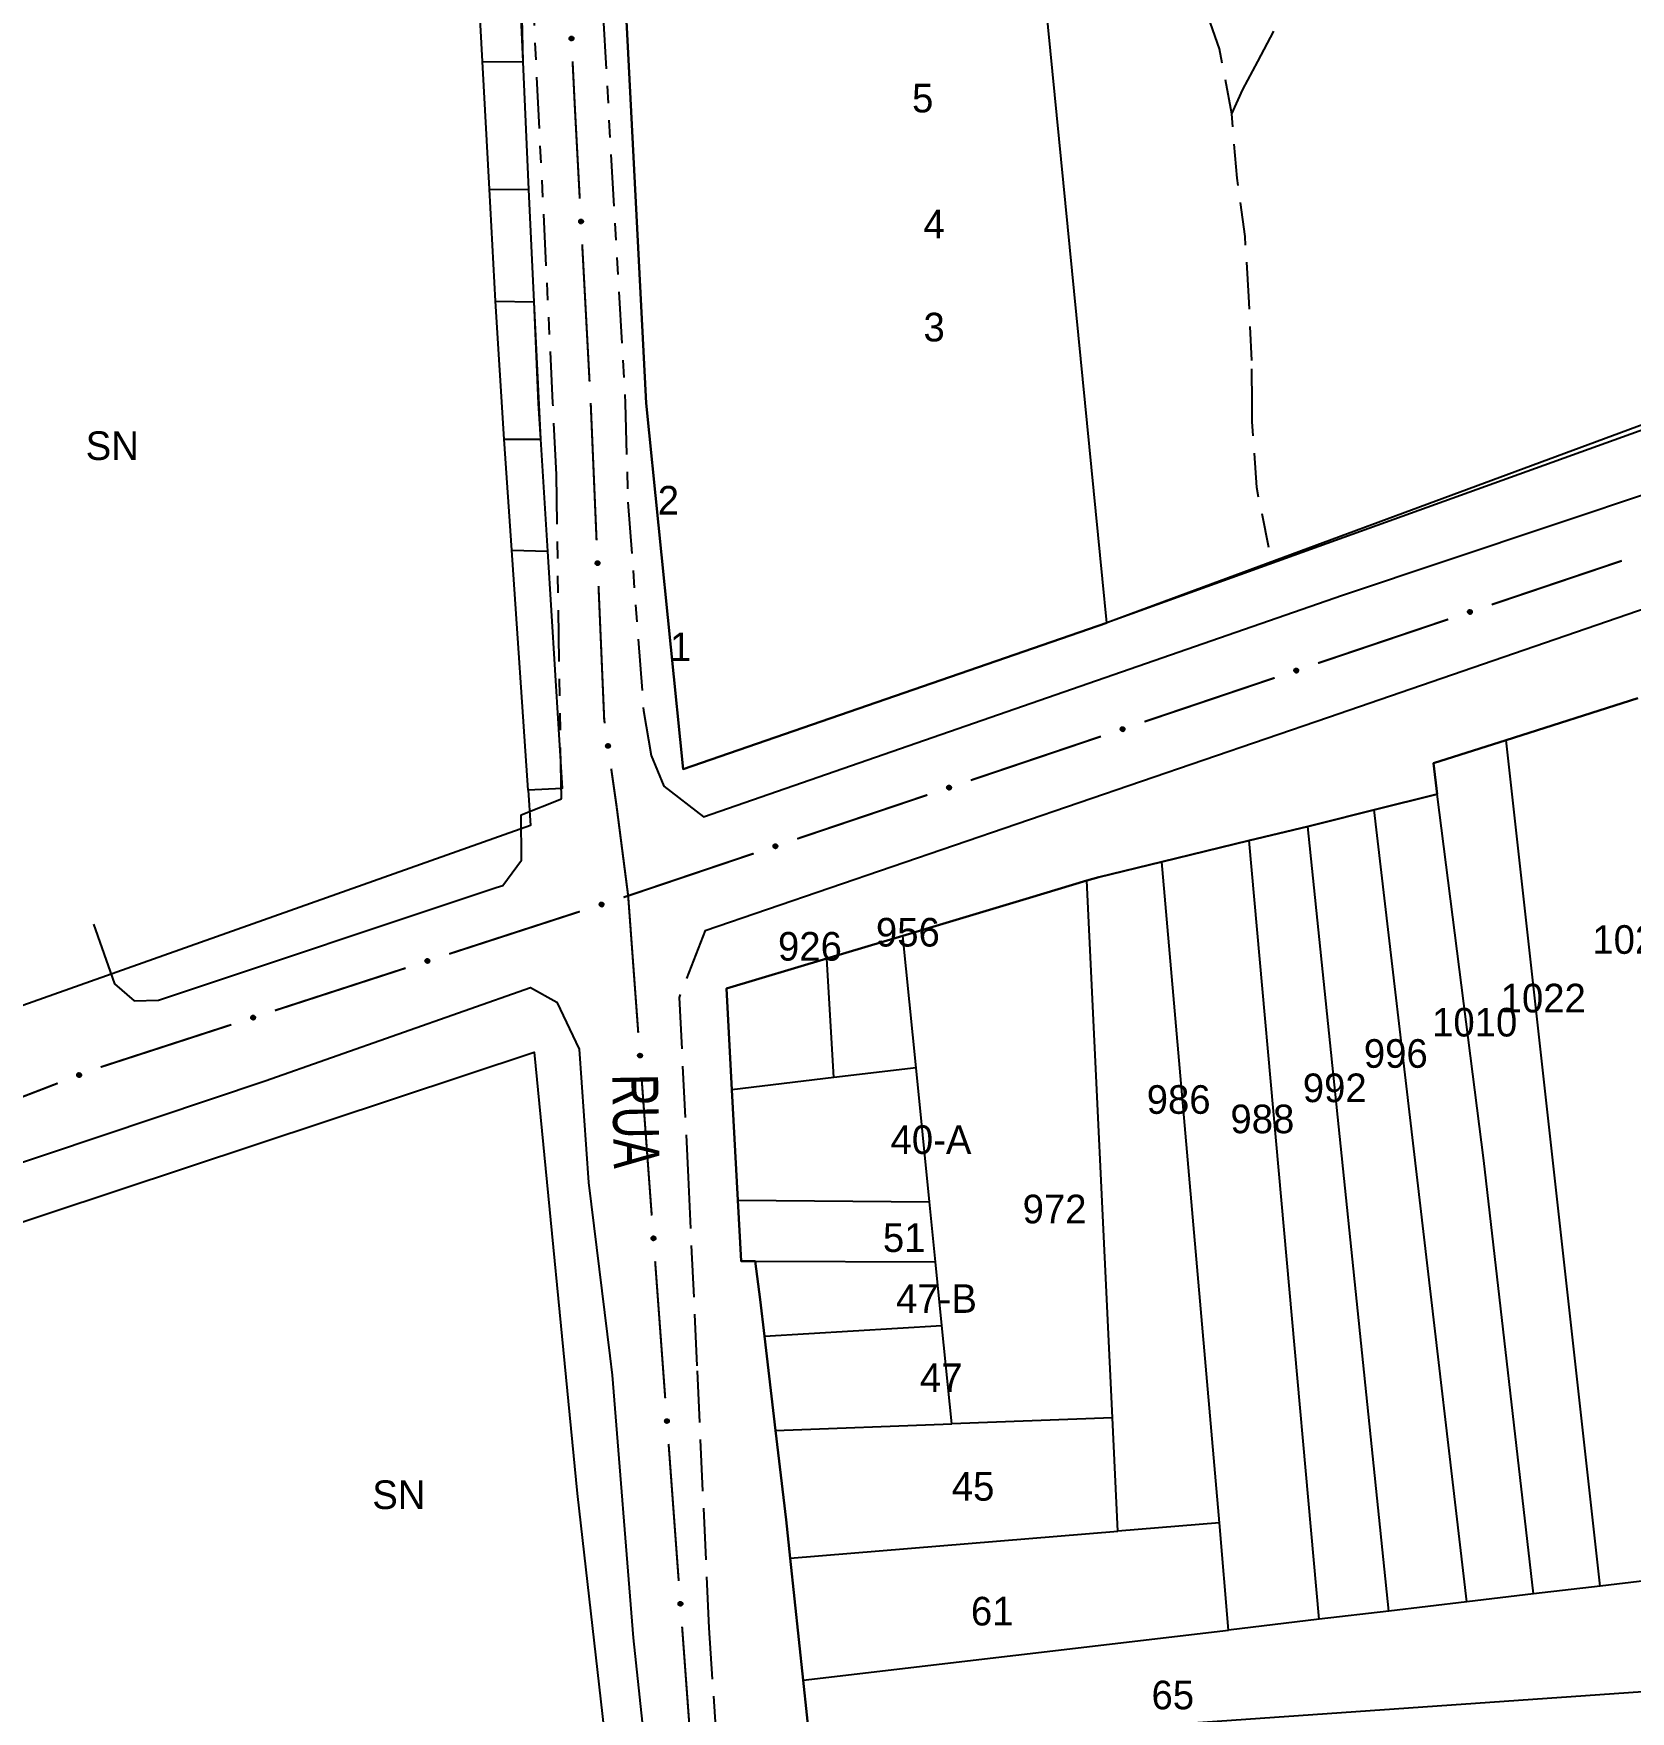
# Model space of a CAD drawing. Extents: x 201053 to 202535, y 4855063 to 4857394.
# Drawn here: x 201991.5 to 202130.9, y 4857060.6 to 4857207.1 of the extents above; entities that cross this region are included whole.
import ezdxf
from ezdxf.enums import TextEntityAlignment as Align

# ---------------------------------------------------------------- set-up
doc = ezdxf.new("R2010")
doc.units = 0
doc.header["$LTSCALE"] = 1.5
doc.header["$MEASUREMENT"] = 0
for name, pattern in [('TRACO_11', [8, 3, -1, 3, -1]), ('TRACO_15', [3, 2, -1]), ('TRACO_25', [8, 3, -1, 1, -1, 1, -1])]:
    doc.linetypes.add(name, pattern=pattern)
for name, color, linetype in [('CD_MALHA_LOTES', 7, 'CONTINUOUS'), ('RU-QUADRA', 210, 'CONTINUOUS'), ('SV-CAMINHO-TRILHA', 20, 'CONTINUOUS'), ('SV-EIXO-RUA-N-PAV', 6, 'CONTINUOUS'), ('SV-EIXO-RUA-PAV', 20, 'CONTINUOUS'), ('SV-RUA-NAO-PAV', 7, 'CONTINUOUS'), ('SV-RUA-PAVIM', 7, 'CONTINUOUS'), ('SV-TXT-RUA-PAV', 7, 'CONTINUOUS'), ('Th_NmrPort', 7, 'CONTINUOUS')]:
    doc.layers.add(name, color=color, linetype=linetype)
doc.styles.add('ARIAL', font='ARIAL.SHX')

msp = doc.modelspace()

# ---------------------------------------------------------------- linework, layer by layer
at = {"layer": 'CD_MALHA_LOTES', "linetype": 'Continuous', "flags": 128}
for points in [[(202035.72, 4857354.23), (202044.96, 4857174.87), (202048.18, 4857142.88)], [(202085.19, 4857155.67), (202066.04, 4857349.92)], [(202030.66, 4857204.7), (202030.3, 4857211.14)], [(202033.9, 4857211.1), (202034.19, 4857204.66)], [(202030.66, 4857204.7), (202034.19, 4857204.66)], [(202031.26, 4857193.55), (202030.66, 4857204.7)], [(202034.19, 4857204.66), (202034.69, 4857193.51)], [(202031.26, 4857193.55), (202034.69, 4857193.51)], [(202031.8, 4857183.76), (202031.26, 4857193.55)], [(202034.69, 4857193.51), (202035.13, 4857183.72)], [(202031.8, 4857183.76), (202035.13, 4857183.72)], [(202032.54, 4857171.7), (202031.8, 4857183.76)], [(202035.13, 4857183.72), (202035.72, 4857171.7)], [(202163.98, 4857184.07), (202085.19, 4857155.67)], [(202032.54, 4857171.7), (202035.72, 4857171.7)], [(202033.21, 4857162.02), (202032.54, 4857171.7)], [(202035.72, 4857171.7), (202036.33, 4857161.92)], [(202033.21, 4857162.02), (202036.33, 4857161.92)], [(202034.64, 4857141.07), (202033.21, 4857162.02)], [(202036.33, 4857161.92), (202037.62, 4857141.2)], [(202048.18, 4857142.88), (202085.19, 4857155.67)], [(202120.04, 4857145.43), (202131.55, 4857149.1)], [(202114.01, 4857140.7), (202113.71, 4857143.42), (202120.04, 4857145.43)], [(202128.25, 4857071.54), (202120.04, 4857145.43)], [(202034.64, 4857141.07), (202034.85, 4857137.97), (201978.58, 4857118.02), (201949.14, 4857107.52)], [(202037.62, 4857141.2), (202034.64, 4857141.07)], [(202108.52, 4857139.33), (202114.01, 4857140.7)], [(202122.44, 4857070.85), (202118.08, 4857108.72), (202114.01, 4857140.7)], [(202102.74, 4857137.89), (202103.54, 4857138.09), (202108.52, 4857139.33)], [(202116.61, 4857070.16), (202108.52, 4857139.33)], [(202089.98, 4857134.81), (202097.61, 4857136.65)], [(202097.61, 4857136.65), (202102.74, 4857137.89)], [(202103.71, 4857068.64), (202097.61, 4857136.65)], [(202109.79, 4857069.36), (202102.74, 4857137.89)], [(202083.43, 4857133.16), (202084.48, 4857133.47), (202089.98, 4857134.81)], [(202095, 4857077.06), (202089.98, 4857134.81)], [(202067.37, 4857128.34), (202078.43, 4857131.66), (202083.43, 4857133.16)], [(202085.66, 4857086.23), (202083.43, 4857133.16)], [(202060.74, 4857126.35), (202067.37, 4857128.34)], [(202068.52, 4857116.81), (202067.37, 4857128.34)], [(202052.44, 4857114.88), (202051.96, 4857123.72), (202060.74, 4857126.35)], [(202061.33, 4857115.95), (202060.74, 4857126.35)], [(201949.83, 4857090.16), (201954.52, 4857091.6), (201986.63, 4857102.06), (202035.16, 4857118.17), (202038.94, 4857079.64), (202044.82, 4857027.87), (202045.14, 4857026.16)], [(202068.52, 4857116.81), (202061.33, 4857115.95)], [(202069.69, 4857105.1), (202068.52, 4857116.81)], [(202061.33, 4857115.95), (202052.44, 4857114.88)], [(202052.96, 4857105.26), (202052.44, 4857114.88)], [(202054.46, 4857099.93), (202053.25, 4857099.93), (202052.96, 4857105.26)], [(202052.96, 4857105.26), (202069.69, 4857105.1)], [(202070.21, 4857099.87), (202069.69, 4857105.1)], [(202055.29, 4857093.36), (202054.91, 4857096.57), (202054.46, 4857099.93)], [(202054.46, 4857099.93), (202070.21, 4857099.87)], [(202070.77, 4857094.3), (202070.21, 4857099.87)], [(202055.29, 4857093.36), (202070.77, 4857094.3)], [(202071.63, 4857085.7), (202070.77, 4857094.3)], [(202056.26, 4857085.12), (202055.29, 4857093.36)], [(202056.26, 4857085.12), (202071.63, 4857085.7)], [(202085.66, 4857086.23), (202071.63, 4857085.7)], [(202086.13, 4857076.33), (202085.66, 4857086.23)], [(202057.53, 4857073.99), (202057.18, 4857077.32), (202056.26, 4857085.12)], [(202095, 4857077.06), (202086.13, 4857076.33)], [(202095.81, 4857067.7), (202095, 4857077.06)], [(202057.53, 4857073.99), (202086.13, 4857076.33)], [(202058.65, 4857063.31), (202057.53, 4857073.99)], [(202139.2, 4857072.83), (202128.25, 4857071.54)], [(202122.44, 4857070.85), (202116.61, 4857070.16)], [(202128.25, 4857071.54), (202122.44, 4857070.85)], [(202109.79, 4857069.36), (202103.71, 4857068.64)], [(202116.61, 4857070.16), (202109.79, 4857069.36)], [(202103.71, 4857068.64), (202095.81, 4857067.7)], [(202058.65, 4857063.31), (202095.81, 4857067.7)], [(202059.29, 4857057.26), (202150.77, 4857063.64)], [(202059.29, 4857057.26), (202058.65, 4857063.31)]]:
    msp.add_lwpolyline(points, dxfattribs=at)
at = {"layer": 'RU-QUADRA', "linetype": 'Continuous', "flags": 128}
for points in [[(202244.41, 4857211.34), (202198.57, 4857195.8), (202163.98, 4857184.07), (202137.03, 4857174.86), (202085.19, 4857155.67), (202048.18, 4857142.88), (202044.96, 4857174.87), (202035.72, 4857354.23)], [(202034.05, 4857211.11), (202034.19, 4857204.66), (202034.69, 4857193.51), (202035.13, 4857183.72), (202035.52, 4857174.84), (202035.72, 4857171.7), (202036.33, 4857161.92), (202037.62, 4857141.2), (202034.64, 4857141.07), (202034.85, 4857137.97), (201978.58, 4857118.02)], [(202131.55, 4857149.1), (202120.04, 4857145.43), (202113.71, 4857143.42), (202114.01, 4857140.7), (202108.52, 4857139.33), (202103.54, 4857138.09), (202102.74, 4857137.89), (202097.61, 4857136.65), (202089.98, 4857134.81), (202084.48, 4857133.47), (202083.43, 4857133.16), (202078.43, 4857131.66), (202067.37, 4857128.34), (202060.74, 4857126.35), (202051.96, 4857123.72), (202052.44, 4857114.88), (202052.96, 4857105.26), (202053.25, 4857099.93), (202054.46, 4857099.93), (202054.91, 4857096.57), (202055.29, 4857093.36), (202056.26, 4857085.12), (202057.18, 4857077.32), (202057.53, 4857073.99), (202058.65, 4857063.31), (202059.29, 4857057.26)], [(201986.63, 4857102.06), (202035.16, 4857118.17), (202038.94, 4857079.64), (202044.82, 4857027.87)]]:
    msp.add_lwpolyline(points, dxfattribs=at)
at = {"layer": 'SV-CAMINHO-TRILHA', "linetype": 'TRACO_15'}
for points in [[(202097.86, 4857174.87, 8.49), (202097.83, 4857178.57, 8.49), (202097.58, 4857184.17, 8.49), (202097.24, 4857189.41, 8.51), (202096.56, 4857194.5, 8.52), (202096.08, 4857200.14, 8.53), (202095.01, 4857205.8, 8.43), (202093.31, 4857210.71, 8.35)], [(202096.08, 4857200.14, 8.53), (202097.06, 4857202.25, 8.53), (202098.36, 4857204.69, 8.43), (202101.46, 4857210.52, 8.33)], [(202099.32, 4857162.25, 7.32), (202098.26, 4857167.5, 7.42), (202097.88, 4857173.26, 8.33), (202097.86, 4857174.87, 8.49)]]:
    msp.add_polyline3d(points, dxfattribs=at)
at = {"layer": 'SV-EIXO-RUA-N-PAV'}
for points in [[(202038.532996, 4857206.852406), (202038.569704, 4857206.820087), (202038.594644, 4857206.784803), (202038.606976, 4857206.749388), (202038.609712, 4857206.715252), (202038.608579, 4857206.680013), (202038.599597, 4857206.644737), (202038.580956, 4857206.607793), (202038.548794, 4857206.570742), (202038.510971, 4857206.547569), (202038.476897, 4857206.533621), (202038.441466, 4857206.528718), (202038.407252, 4857206.530393), (202038.370918, 4857206.540934), (202038.333663, 4857206.56019), (202038.297189, 4857206.593432), (202038.272976, 4857206.62819), (202038.261948, 4857206.662759), (202038.257244, 4857206.69841), (202038.258833, 4857206.734372), (202038.267848, 4857206.768949), (202038.287304, 4857206.806424), (202038.320591, 4857206.841989), (202038.354982, 4857206.866534), (202038.389386, 4857206.878045), (202038.42459, 4857206.881886), (202038.459948, 4857206.881178), (202038.495784, 4857206.873626), (202038.532996, 4857206.852406)], [(202039.362858, 4857190.874436), (202039.399701, 4857190.842271), (202039.424789, 4857190.807093), (202039.437269, 4857190.77173), (202039.440148, 4857190.737605), (202039.439162, 4857190.702362), (202039.430329, 4857190.667048), (202039.411843, 4857190.630027), (202039.379836, 4857190.592841), (202039.34211, 4857190.56951), (202039.308095, 4857190.55542), (202039.272685, 4857190.550368), (202039.238464, 4857190.5519), (202039.202086, 4857190.562289), (202039.164751, 4857190.581389), (202039.128138, 4857190.614478), (202039.103779, 4857190.649134), (202039.092607, 4857190.683656), (202039.087754, 4857190.719287), (202039.089192, 4857190.755256), (202039.098063, 4857190.78987), (202039.117361, 4857190.827426), (202039.150499, 4857190.86313), (202039.184787, 4857190.887819), (202039.219143, 4857190.899474), (202039.25433, 4857190.903462), (202039.28969, 4857190.902903), (202039.325558, 4857190.895501), (202039.362858, 4857190.874436)], [(202040.810566, 4857161.030964), (202040.847057, 4857160.9984), (202040.871761, 4857160.962951), (202040.883855, 4857160.927454), (202040.886363, 4857160.8933), (202040.884993, 4857160.858069), (202040.875775, 4857160.822854), (202040.856888, 4857160.786036), (202040.824478, 4857160.749201), (202040.7865, 4857160.726282), (202040.752334, 4857160.712563), (202040.716871, 4857160.707897), (202040.682669, 4857160.709801), (202040.646406, 4857160.720585), (202040.609281, 4857160.740091), (202040.573031, 4857160.773576), (202040.549051, 4857160.808496), (202040.538254, 4857160.843137), (202040.533789, 4857160.878819), (202040.535619, 4857160.91477), (202040.544866, 4857160.949285), (202040.564572, 4857160.986629), (202040.598096, 4857161.02197), (202040.632651, 4857161.046285), (202040.667132, 4857161.057565), (202040.70236, 4857161.06117), (202040.737713, 4857161.060226), (202040.773497, 4857161.052434), (202040.810566, 4857161.030964)], [(202041.705632, 4857145.076152), (202041.745165, 4857145.047357), (202041.773254, 4857145.014525), (202041.7888, 4857144.980399), (202041.794674, 4857144.94666), (202041.796796, 4857144.911467), (202041.791107, 4857144.875513), (202041.775953, 4857144.837007), (202041.747347, 4857144.797147), (202041.711822, 4857144.770583), (202041.67918, 4857144.753552), (202041.644353, 4857144.745401), (202041.61013, 4857144.743913), (202041.572978, 4857144.751057), (202041.534106, 4857144.766794), (202041.494721, 4857144.79653), (202041.467405, 4857144.828906), (202041.453235, 4857144.86231), (202041.445262, 4857144.897375), (202041.443526, 4857144.93333), (202041.449314, 4857144.968591), (202041.46523, 4857145.007701), (202041.495094, 4857145.046185), (202041.527074, 4857145.073799), (202041.56027, 4857145.088434), (202041.594969, 4857145.095506), (202041.630241, 4857145.098063), (202041.666621, 4857145.093849), (202041.705632, 4857145.076152)]]:
    msp.add_lwpolyline(points, close=True, dxfattribs=at)
for points in [[(202038.258833, 4857206.734372), (202038.272976, 4857206.62819)], [(202038.264189, 4857206.747357), (202038.284278, 4857206.617195)], [(202038.267848, 4857206.768949), (202038.297189, 4857206.593432)], [(202038.280224, 4857206.782304), (202038.31458, 4857206.584537)], [(202038.287304, 4857206.806424), (202038.333663, 4857206.56019)], [(202038.305665, 4857206.820447), (202038.351629, 4857206.553578)], [(202038.320591, 4857206.841989), (202038.370918, 4857206.540934)], [(202038.336893, 4857206.852045), (202038.387804, 4857206.540336)], [(202038.354982, 4857206.866534), (202038.407252, 4857206.530393)], [(202038.371587, 4857206.868786), (202038.423709, 4857206.532545)], [(202038.389386, 4857206.878045), (202038.441466, 4857206.528718)], [(202038.406685, 4857206.877349), (202038.456485, 4857206.532797)], [(202038.42459, 4857206.881886), (202038.476897, 4857206.533621)], [(202038.44355, 4857206.877803), (202038.49547, 4857206.545651)], [(202038.459948, 4857206.881178), (202038.510971, 4857206.547569)], [(202038.477958, 4857206.872671), (202038.530097, 4857206.563755)], [(202038.495784, 4857206.873626), (202038.548794, 4857206.570742)], [(202038.512635, 4857206.862088), (202038.562823, 4857206.592695)], [(202038.532996, 4857206.852406), (202038.580956, 4857206.607793)], [(202038.552275, 4857206.833989), (202038.589491, 4857206.633631)], [(202038.569704, 4857206.820087), (202038.599597, 4857206.644737)], [(202038.584008, 4857206.800035), (202038.602666, 4857206.671168)], [(202038.594644, 4857206.784803), (202038.608579, 4857206.680013)], [(202039.150499, 4857190.86313), (202039.202086, 4857190.562289)], [(202039.166759, 4857190.873254), (202039.218974, 4857190.561761)], [(202039.184787, 4857190.887819), (202039.238464, 4857190.5519)], [(202039.201382, 4857190.89014), (202039.254912, 4857190.554121)], [(202039.219143, 4857190.899474), (202039.272685, 4857190.550368)], [(202039.236444, 4857190.898851), (202039.287687, 4857190.55451)], [(202039.25433, 4857190.903462), (202039.308095, 4857190.55542)], [(202039.273307, 4857190.899459), (202039.326617, 4857190.567527)], [(202039.28969, 4857190.902903), (202039.34211, 4857190.56951)], [(202039.307736, 4857190.894471), (202039.361168, 4857190.585776)], [(202039.325558, 4857190.895501), (202039.379836, 4857190.592841)], [(202039.342457, 4857190.884033), (202039.393772, 4857190.614852)], [(202039.362858, 4857190.874436), (202039.411843, 4857190.630027)], [(202039.382215, 4857190.8561), (202039.420269, 4857190.6559)], [(202039.089192, 4857190.755256), (202039.103779, 4857190.649134)], [(202039.094494, 4857190.768263), (202039.115127, 4857190.638186)], [(202039.098063, 4857190.78987), (202039.128138, 4857190.614478)], [(202039.110382, 4857190.803276), (202039.145566, 4857190.605655)], [(202039.117361, 4857190.827426), (202039.164751, 4857190.581389)], [(202039.135663, 4857190.841525), (202039.182744, 4857190.574851)], [(202039.399701, 4857190.842271), (202039.430329, 4857190.667048)], [(202039.414089, 4857190.822279), (202039.433287, 4857190.693492)], [(202039.424789, 4857190.807093), (202039.439162, 4857190.702362)], [(202040.535619, 4857160.91477), (202040.549051, 4857160.808496)], [(202040.541062, 4857160.927719), (202040.560278, 4857160.797425)], [(202040.544866, 4857160.949285), (202040.573031, 4857160.773576)], [(202040.557331, 4857160.962557), (202040.590361, 4857160.764564)], [(202040.564572, 4857160.986629), (202040.609281, 4857160.740091)], [(202040.583026, 4857161.000528), (202040.627202, 4857160.733358)], [(202040.598096, 4857161.02197), (202040.646406, 4857160.720585)], [(202040.614466, 4857161.031916), (202040.663288, 4857160.719874)], [(202040.632651, 4857161.046285), (202040.682669, 4857160.709801)], [(202040.649271, 4857161.048425), (202040.69914, 4857160.711843)], [(202040.667132, 4857161.057565), (202040.716871, 4857160.707897)], [(202040.684426, 4857161.056753), (202040.731917, 4857160.711875)], [(202040.70236, 4857161.06117), (202040.752334, 4857160.712563)], [(202040.721293, 4857161.05696), (202040.770987, 4857160.724468)], [(202040.737713, 4857161.060226), (202040.7865, 4857160.726282)], [(202040.755665, 4857161.051598), (202040.805734, 4857160.74234)], [(202040.773497, 4857161.052434), (202040.824478, 4857160.749201)], [(202040.790271, 4857161.040782), (202040.838653, 4857160.771059)], [(202040.810566, 4857161.030964), (202040.856888, 4857160.786036)], [(202040.829722, 4857161.012418), (202040.865595, 4857160.811816)], [(202040.847057, 4857160.9984), (202040.875775, 4857160.822854)], [(202040.861227, 4857160.978253), (202040.879021, 4857160.849264)], [(202040.871761, 4857160.962951), (202040.884993, 4857160.858069)], [(202041.443526, 4857144.93333), (202041.467405, 4857144.828906)], [(202041.447662, 4857144.946754), (202041.479672, 4857144.819)], [(202041.449314, 4857144.968591), (202041.494721, 4857144.79653)], [(202041.460405, 4857144.983031), (202041.512858, 4857144.789277)], [(202041.46523, 4857145.007701), (202041.534106, 4857144.766794)], [(202041.482218, 4857145.023358), (202041.552605, 4857144.761867)], [(202041.495094, 4857145.046185), (202041.572978, 4857144.751057)], [(202041.510399, 4857145.057702), (202041.589847, 4857144.752019)], [(202041.527074, 4857145.073799), (202041.61013, 4857144.743913)], [(202041.543401, 4857145.077572), (202041.626318, 4857144.747574)], [(202041.56027, 4857145.088434), (202041.644353, 4857144.745401)], [(202041.577559, 4857145.089337), (202041.658931, 4857144.750848)], [(202041.594969, 4857145.095506), (202041.67918, 4857144.753552)], [(202041.614224, 4857145.09319), (202041.696564, 4857144.767244)], [(202041.630241, 4857145.098063), (202041.711822, 4857144.770583)], [(202041.648959, 4857145.091254), (202041.729373, 4857144.788465)], [(202041.666621, 4857145.093849), (202041.747347, 4857144.797147)], [(202041.684465, 4857145.083914), (202041.75929, 4857144.8203)], [(202041.705632, 4857145.076152), (202041.775953, 4857144.837007)], [(202041.726528, 4857145.059592), (202041.782069, 4857144.863522)], [(202041.745165, 4857145.047357), (202041.791107, 4857144.875513)], [(202041.761258, 4857145.02871), (202041.791724, 4857144.902114)], [(202041.773254, 4857145.014525), (202041.796796, 4857144.911467)]]:
    msp.add_lwpolyline(points, dxfattribs=at)
at = {"layer": 'SV-EIXO-RUA-N-PAV', "const_width": 0.18}
for points in [[(202038.52876, 4857204.705905), (202038.726012, 4857200.710771)], [(202038.726012, 4857200.710771), (202038.73, 4857200.63)], [(202038.73, 4857200.63), (202039.153632, 4857192.722209)], [(202039.367611, 4857188.727936), (202040.009547, 4857176.745119)], [(202040.11, 4857174.87), (202040.621465, 4857162.880905)], [(202040.791954, 4857158.88454), (202041.260797, 4857147.894536)], [(202041.260797, 4857147.894536), (202041.29, 4857147.21)], [(202041.29, 4857147.21), (202041.334468, 4857146.898315)], [(202041.899428, 4857142.938413), (202042.323148, 4857139.968487)], [(202042.323148, 4857139.968487), (202042.38, 4857139.57)], [(202042.38, 4857139.57), (202043.353495, 4857132.035149)], [(202043.353495, 4857132.035149), (202043.38, 4857131.83)]]:
    msp.add_lwpolyline(points, dxfattribs=at)
at = {"layer": 'SV-EIXO-RUA-PAV', "const_width": 0.18}
for points in [[(202118.777077, 4857157.259679), (202130.147753, 4857161.094743)], [(202103.616175, 4857152.146259), (202114.986852, 4857155.981324)], [(202088.455273, 4857147.03284), (202099.82595, 4857150.867905)], [(202073.294372, 4857141.919421), (202084.665048, 4857145.754485)], [(202058.13347, 4857136.806002), (202069.504146, 4857140.641066)], [(202043.38, 4857131.83), (202054.343244, 4857135.527647)], [(202042.971052, 4857131.697162), (202043.38, 4857131.83)], [(202043.38, 4857131.83), (202044.262962, 4857119.862528)], [(202027.75374, 4857126.754146), (202039.166724, 4857130.461408)], [(202012.536428, 4857121.81113), (202023.949412, 4857125.518392)], [(201997.319115, 4857116.868113), (202008.732099, 4857120.575375)], [(201982.379754, 4857111.142019), (201993.576028, 4857115.459825)], [(202044.557283, 4857115.873371), (202045.440245, 4857103.905899)], [(202045.734565, 4857099.916742), (202046.617527, 4857087.949271)], [(202046.911848, 4857083.960113), (202047.79481, 4857071.992642)], [(202048.089131, 4857068.003484), (202048.972093, 4857056.036013)]]:
    msp.add_lwpolyline(points, dxfattribs=at)
at = {"layer": 'SV-EIXO-RUA-PAV'}
for points in [[(202116.710638, 4857156.67889), (202116.731733, 4857156.723016), (202116.758885, 4857156.756626), (202116.7896, 4857156.77814), (202116.821699, 4857156.790075), (202116.855914, 4857156.798586), (202116.892302, 4857156.799556), (202116.932927, 4857156.791687), (202116.97734, 4857156.770837), (202117.009942, 4857156.740759), (202117.032646, 4857156.711775), (202117.047018, 4857156.67902), (202117.054729, 4857156.645644), (202117.054487, 4857156.607813), (202117.04611, 4857156.56672), (202117.024064, 4857156.522569), (202116.997218, 4857156.489801), (202116.966963, 4857156.469772), (202116.933942, 4857156.455532), (202116.898908, 4857156.447261), (202116.863183, 4857156.446515), (202116.821825, 4857156.455024), (202116.778536, 4857156.47736), (202116.745548, 4857156.503762), (202116.725099, 4857156.533729), (202116.711811, 4857156.566554), (202116.702858, 4857156.600766), (202116.70036, 4857156.637304), (202116.710638, 4857156.67889)], [(202101.549737, 4857151.565471), (202101.570831, 4857151.609596), (202101.597983, 4857151.643207), (202101.628698, 4857151.664721), (202101.660798, 4857151.676656), (202101.695012, 4857151.685167), (202101.7314, 4857151.686137), (202101.772026, 4857151.678267), (202101.816438, 4857151.657418), (202101.849041, 4857151.62734), (202101.871744, 4857151.598355), (202101.886116, 4857151.565601), (202101.893827, 4857151.532225), (202101.893585, 4857151.494393), (202101.885208, 4857151.453301), (202101.863162, 4857151.40915), (202101.836316, 4857151.376382), (202101.806061, 4857151.356352), (202101.77304, 4857151.342112), (202101.738006, 4857151.333842), (202101.702281, 4857151.333096), (202101.660923, 4857151.341604), (202101.617634, 4857151.363941), (202101.584646, 4857151.390343), (202101.564197, 4857151.420309), (202101.55091, 4857151.453134), (202101.541956, 4857151.487347), (202101.539458, 4857151.523885), (202101.549737, 4857151.565471)], [(202086.388835, 4857146.452052), (202086.409929, 4857146.496177), (202086.437081, 4857146.529788), (202086.467796, 4857146.551302), (202086.499896, 4857146.563236), (202086.53411, 4857146.571747), (202086.570498, 4857146.572717), (202086.611124, 4857146.564848), (202086.655536, 4857146.543999), (202086.688139, 4857146.51392), (202086.710842, 4857146.484936), (202086.725214, 4857146.452182), (202086.732925, 4857146.418806), (202086.732683, 4857146.380974), (202086.724306, 4857146.339882), (202086.70226, 4857146.295731), (202086.675415, 4857146.262963), (202086.645159, 4857146.242933), (202086.612138, 4857146.228693), (202086.577104, 4857146.220423), (202086.541379, 4857146.219677), (202086.500021, 4857146.228185), (202086.456732, 4857146.250522), (202086.423744, 4857146.276924), (202086.403295, 4857146.30689), (202086.390008, 4857146.339715), (202086.381054, 4857146.373928), (202086.378556, 4857146.410466), (202086.388835, 4857146.452052)], [(202071.227933, 4857141.338632), (202071.249027, 4857141.382758), (202071.27618, 4857141.416368), (202071.306895, 4857141.437883), (202071.338994, 4857141.449817), (202071.373208, 4857141.458328), (202071.409597, 4857141.459298), (202071.450222, 4857141.451429), (202071.494635, 4857141.430579), (202071.527237, 4857141.400501), (202071.549941, 4857141.371517), (202071.564312, 4857141.338762), (202071.572023, 4857141.305386), (202071.571781, 4857141.267555), (202071.563404, 4857141.226463), (202071.541358, 4857141.182312), (202071.514513, 4857141.149544), (202071.484257, 4857141.129514), (202071.451237, 4857141.115274), (202071.416202, 4857141.107004), (202071.380477, 4857141.106257), (202071.339119, 4857141.114766), (202071.29583, 4857141.137103), (202071.262842, 4857141.163505), (202071.242393, 4857141.193471), (202071.229106, 4857141.226296), (202071.220152, 4857141.260509), (202071.217654, 4857141.297047), (202071.227933, 4857141.338632)], [(202056.067031, 4857136.225213), (202056.088125, 4857136.269339), (202056.115278, 4857136.302949), (202056.145993, 4857136.324464), (202056.178092, 4857136.336398), (202056.212306, 4857136.344909), (202056.248695, 4857136.345879), (202056.28932, 4857136.33801), (202056.333733, 4857136.31716), (202056.366335, 4857136.287082), (202056.389039, 4857136.258098), (202056.403411, 4857136.225343), (202056.411122, 4857136.191967), (202056.410879, 4857136.154136), (202056.402503, 4857136.113044), (202056.380457, 4857136.068892), (202056.353611, 4857136.036124), (202056.323356, 4857136.016095), (202056.290335, 4857136.001855), (202056.255301, 4857135.993585), (202056.219576, 4857135.992838), (202056.178217, 4857136.001347), (202056.134928, 4857136.023684), (202056.101941, 4857136.050086), (202056.081491, 4857136.080052), (202056.068204, 4857136.112877), (202056.05925, 4857136.14709), (202056.056752, 4857136.183627), (202056.067031, 4857136.225213)], [(202040.898228, 4857131.139592), (202040.919816, 4857131.183479), (202040.947343, 4857131.216782), (202040.978298, 4857131.237951), (202041.010529, 4857131.249524), (202041.044837, 4857131.257651), (202041.081234, 4857131.258213), (202041.121768, 4857131.249888), (202041.165944, 4857131.228542), (202041.198207, 4857131.1981), (202041.220584, 4857131.168863), (202041.234587, 4857131.135949), (202041.241924, 4857131.102488), (202041.241257, 4857131.064662), (202041.23242, 4857131.023666), (202041.20988, 4857130.979765), (202041.182668, 4857130.947301), (202041.15219, 4857130.927612), (202041.119012, 4857130.913743), (202041.083887, 4857130.905866), (202041.048156, 4857130.905521), (202041.006896, 4857130.914493), (202040.96386, 4857130.937314), (202040.93117, 4857130.964084), (202040.911059, 4857130.994278), (202040.89814, 4857131.02725), (202040.889571, 4857131.061561), (202040.887483, 4857131.098124), (202040.898228, 4857131.139592)], [(202025.680916, 4857126.196576), (202025.702503, 4857126.240462), (202025.730031, 4857126.273766), (202025.760986, 4857126.294934), (202025.793217, 4857126.306508), (202025.827525, 4857126.314634), (202025.863921, 4857126.315196), (202025.904456, 4857126.306872), (202025.948632, 4857126.285525), (202025.980895, 4857126.255083), (202026.003272, 4857126.225846), (202026.017275, 4857126.192932), (202026.024611, 4857126.159472), (202026.023945, 4857126.121646), (202026.015108, 4857126.08065), (202025.992568, 4857126.036749), (202025.965356, 4857126.004284), (202025.934878, 4857125.984595), (202025.901699, 4857125.970727), (202025.866575, 4857125.96285), (202025.830844, 4857125.962504), (202025.789583, 4857125.971476), (202025.746548, 4857125.994297), (202025.713858, 4857126.021068), (202025.693746, 4857126.051262), (202025.680828, 4857126.084233), (202025.672259, 4857126.118545), (202025.670171, 4857126.155108), (202025.680916, 4857126.196576)], [(202010.463603, 4857121.25356), (202010.485191, 4857121.297446), (202010.512719, 4857121.330749), (202010.543674, 4857121.351918), (202010.575905, 4857121.363492), (202010.610212, 4857121.371618), (202010.646609, 4857121.37218), (202010.687144, 4857121.363855), (202010.73132, 4857121.342509), (202010.763583, 4857121.312067), (202010.78596, 4857121.28283), (202010.799963, 4857121.249916), (202010.807299, 4857121.216455), (202010.806633, 4857121.178629), (202010.797795, 4857121.137634), (202010.775256, 4857121.093733), (202010.748044, 4857121.061268), (202010.717566, 4857121.041579), (202010.684387, 4857121.02771), (202010.649262, 4857121.019833), (202010.613531, 4857121.019488), (202010.572271, 4857121.02846), (202010.529236, 4857121.051281), (202010.496546, 4857121.078051), (202010.476434, 4857121.108245), (202010.463516, 4857121.141217), (202010.454947, 4857121.175528), (202010.452859, 4857121.212092), (202010.463603, 4857121.25356)], [(202044.509332, 4857118.019341), (202044.546816, 4857117.987923), (202044.572606, 4857117.953257), (202044.585795, 4857117.918152), (202044.589361, 4857117.884092), (202044.589084, 4857117.848836), (202044.580963, 4857117.813353), (202044.563226, 4857117.775966), (202044.531974, 4857117.738144), (202044.494726, 4857117.714058), (202044.461001, 4857117.699287), (202044.425699, 4857117.693524), (202044.391455, 4857117.694366), (202044.354875, 4857117.704021), (202044.317163, 4857117.722366), (202044.279892, 4857117.754711), (202044.254841, 4857117.78887), (202044.242975, 4857117.82316), (202044.237406, 4857117.858687), (202044.23812, 4857117.894677), (202044.246293, 4857117.929462), (202044.264831, 4857117.967399), (202044.297244, 4857118.003763), (202044.331028, 4857118.029137), (202044.365142, 4857118.041481), (202044.400242, 4857118.046176), (202044.435607, 4857118.046329), (202044.471616, 4857118.03965), (202044.509332, 4857118.019341)], [(201995.268407, 4857116.230468), (201995.287595, 4857116.275455), (201995.313286, 4857116.310196), (201995.343053, 4857116.333004), (201995.374612, 4857116.346301), (201995.408431, 4857116.356267), (201995.444745, 4857116.358792), (201995.485669, 4857116.352667), (201995.530933, 4857116.333736), (201995.564792, 4857116.30508), (201995.588714, 4857116.277093), (201995.604473, 4857116.244983), (201995.613605, 4857116.211967), (201995.61498, 4857116.17416), (201995.608369, 4857116.132747), (201995.588231, 4857116.087693), (201995.562811, 4857116.053807), (201995.53344, 4857116.032502), (201995.501058, 4857116.016863), (201995.46641, 4857116.007102), (201995.430749, 4857116.004829), (201995.389065, 4857116.011561), (201995.344861, 4857116.032026), (201995.310774, 4857116.056994), (201995.289062, 4857116.086058), (201995.274383, 4857116.118285), (201995.263975, 4857116.152083), (201995.259916, 4857116.188481), (201995.268407, 4857116.230468)], [(202045.686615, 4857102.062712), (202045.724098, 4857102.031294), (202045.749889, 4857101.996628), (202045.763078, 4857101.961523), (202045.766644, 4857101.927464), (202045.766367, 4857101.892208), (202045.758246, 4857101.856724), (202045.740509, 4857101.819337), (202045.709257, 4857101.781515), (202045.672008, 4857101.757429), (202045.638284, 4857101.742658), (202045.602982, 4857101.736895), (202045.568737, 4857101.737737), (202045.532158, 4857101.747392), (202045.494446, 4857101.765737), (202045.457175, 4857101.798082), (202045.432123, 4857101.832241), (202045.420258, 4857101.866531), (202045.414689, 4857101.902058), (202045.415403, 4857101.938048), (202045.423575, 4857101.972833), (202045.442114, 4857102.01077), (202045.474526, 4857102.047134), (202045.508311, 4857102.072509), (202045.542425, 4857102.084852), (202045.577525, 4857102.089547), (202045.612889, 4857102.0897), (202045.648898, 4857102.083021), (202045.686615, 4857102.062712)], [(202046.863898, 4857086.106083), (202046.901381, 4857086.074666), (202046.927172, 4857086.039999), (202046.94036, 4857086.004895), (202046.943926, 4857085.970835), (202046.94365, 4857085.935579), (202046.935528, 4857085.900095), (202046.917791, 4857085.862709), (202046.88654, 4857085.824886), (202046.849291, 4857085.8008), (202046.815566, 4857085.786029), (202046.780265, 4857085.780266), (202046.74602, 4857085.781108), (202046.70944, 4857085.790763), (202046.671728, 4857085.809108), (202046.634457, 4857085.841453), (202046.609406, 4857085.875612), (202046.597541, 4857085.909902), (202046.591972, 4857085.945429), (202046.592685, 4857085.981419), (202046.600858, 4857086.016205), (202046.619397, 4857086.054142), (202046.651809, 4857086.090505), (202046.685594, 4857086.11588), (202046.719708, 4857086.128223), (202046.754807, 4857086.132919), (202046.790172, 4857086.133071), (202046.826181, 4857086.126393), (202046.863898, 4857086.106083)], [(202048.04118, 4857070.149454), (202048.078664, 4857070.118037), (202048.104454, 4857070.08337), (202048.117643, 4857070.048266), (202048.121209, 4857070.014206), (202048.120932, 4857069.97895), (202048.112811, 4857069.943466), (202048.095074, 4857069.90608), (202048.063822, 4857069.868258), (202048.026573, 4857069.844172), (202047.992849, 4857069.8294), (202047.957547, 4857069.823637), (202047.923302, 4857069.824479), (202047.886723, 4857069.834134), (202047.849011, 4857069.852479), (202047.81174, 4857069.884824), (202047.786689, 4857069.918984), (202047.774823, 4857069.953273), (202047.769254, 4857069.9888), (202047.769968, 4857070.02479), (202047.778141, 4857070.059576), (202047.796679, 4857070.097513), (202047.829092, 4857070.133876), (202047.862876, 4857070.159251), (202047.89699, 4857070.171594), (202047.93209, 4857070.17629), (202047.967455, 4857070.176442), (202048.003464, 4857070.169764), (202048.04118, 4857070.149454)]]:
    msp.add_lwpolyline(points, close=True, dxfattribs=at)
for points in [[(202116.70036, 4857156.637304), (202116.97734, 4857156.770837)], [(202116.702858, 4857156.600766), (202117.009942, 4857156.740759)], [(202116.706136, 4857156.620413), (202116.989157, 4857156.754751)], [(202116.70687, 4857156.656662), (202116.952395, 4857156.778353)], [(202116.710573, 4857156.585909), (202117.016011, 4857156.726367)], [(202116.710638, 4857156.67889), (202116.932927, 4857156.791687)], [(202116.711811, 4857156.566554), (202117.032646, 4857156.711775)], [(202116.721055, 4857156.550562), (202117.039001, 4857156.692359)], [(202116.723105, 4857156.702459), (202116.905742, 4857156.792859)], [(202116.725099, 4857156.533729), (202117.047018, 4857156.67902)], [(202116.731733, 4857156.723016), (202116.892302, 4857156.799556)], [(202116.738858, 4857156.519126), (202117.048174, 4857156.660892)], [(202116.745548, 4857156.503762), (202117.054729, 4857156.645644)], [(202116.747128, 4857156.742242), (202116.866035, 4857156.795307)], [(202116.758885, 4857156.756626), (202116.855914, 4857156.798586)], [(202116.764418, 4857156.490306), (202117.050461, 4857156.624223)], [(202116.778536, 4857156.47736), (202117.054487, 4857156.607813)], [(202116.80333, 4857156.468869), (202117.047577, 4857156.585809)], [(202116.821825, 4857156.455024), (202117.04611, 4857156.56672)], [(202116.846961, 4857156.454784), (202117.027884, 4857156.541726)], [(202116.863183, 4857156.446515), (202117.024064, 4857156.522569)], [(202116.884955, 4857156.448877), (202117.004718, 4857156.503671)], [(202116.898908, 4857156.447261), (202116.997218, 4857156.489801)], [(202101.539458, 4857151.523885), (202101.816438, 4857151.657418)], [(202101.541956, 4857151.487347), (202101.849041, 4857151.62734)], [(202101.545234, 4857151.506994), (202101.828255, 4857151.641331)], [(202101.545969, 4857151.543243), (202101.791494, 4857151.664934)], [(202101.549671, 4857151.472489), (202101.855109, 4857151.612947)], [(202101.549737, 4857151.565471), (202101.772026, 4857151.678267)], [(202101.55091, 4857151.453134), (202101.871744, 4857151.598355)], [(202101.560153, 4857151.437143), (202101.878099, 4857151.57894)], [(202101.562203, 4857151.589039), (202101.74484, 4857151.679439)], [(202101.564197, 4857151.420309), (202101.886116, 4857151.565601)], [(202101.570831, 4857151.609596), (202101.7314, 4857151.686137)], [(202101.577956, 4857151.405707), (202101.887272, 4857151.547473)], [(202101.584646, 4857151.390343), (202101.893827, 4857151.532225)], [(202101.586226, 4857151.628823), (202101.705133, 4857151.681888)], [(202101.597983, 4857151.643207), (202101.695012, 4857151.685167)], [(202101.603517, 4857151.376887), (202101.88956, 4857151.510803)], [(202101.617634, 4857151.363941), (202101.893585, 4857151.494393)], [(202101.642428, 4857151.355449), (202101.886675, 4857151.472389)], [(202101.660923, 4857151.341604), (202101.885208, 4857151.453301)], [(202101.68606, 4857151.341365), (202101.866982, 4857151.428306)], [(202101.702281, 4857151.333096), (202101.863162, 4857151.40915)], [(202101.724053, 4857151.335458), (202101.843816, 4857151.390252)], [(202101.738006, 4857151.333842), (202101.836316, 4857151.376382)], [(202086.378556, 4857146.410466), (202086.655536, 4857146.543999)], [(202086.381054, 4857146.373928), (202086.688139, 4857146.51392)], [(202086.384332, 4857146.393575), (202086.667353, 4857146.527912)], [(202086.385067, 4857146.429823), (202086.630592, 4857146.551515)], [(202086.38877, 4857146.35907), (202086.694207, 4857146.499528)], [(202086.388835, 4857146.452052), (202086.611124, 4857146.564848)], [(202086.390008, 4857146.339715), (202086.710842, 4857146.484936)], [(202086.399251, 4857146.323724), (202086.717197, 4857146.465521)], [(202086.401302, 4857146.47562), (202086.583938, 4857146.56602)], [(202086.403295, 4857146.30689), (202086.725214, 4857146.452182)], [(202086.409929, 4857146.496177), (202086.570498, 4857146.572717)], [(202086.417054, 4857146.292288), (202086.72637, 4857146.434054)], [(202086.423744, 4857146.276924), (202086.732925, 4857146.418806)], [(202086.425325, 4857146.515404), (202086.544231, 4857146.568468)], [(202086.437081, 4857146.529788), (202086.53411, 4857146.571747)], [(202086.442615, 4857146.263467), (202086.728658, 4857146.397384)], [(202086.456732, 4857146.250522), (202086.732683, 4857146.380974)], [(202086.481526, 4857146.24203), (202086.725773, 4857146.35897)], [(202086.500021, 4857146.228185), (202086.724306, 4857146.339882)], [(202086.525158, 4857146.227945), (202086.706081, 4857146.314887)], [(202086.541379, 4857146.219677), (202086.70226, 4857146.295731)], [(202086.563151, 4857146.222039), (202086.682914, 4857146.276833)], [(202086.577104, 4857146.220423), (202086.675415, 4857146.262963)], [(202071.217654, 4857141.297047), (202071.494635, 4857141.430579)], [(202071.220152, 4857141.260509), (202071.527237, 4857141.400501)], [(202071.22343, 4857141.280155), (202071.506451, 4857141.414493)], [(202071.224165, 4857141.316404), (202071.46969, 4857141.438095)], [(202071.227868, 4857141.245651), (202071.533305, 4857141.386109)], [(202071.227933, 4857141.338632), (202071.450222, 4857141.451429)], [(202071.229106, 4857141.226296), (202071.549941, 4857141.371517)], [(202071.238349, 4857141.210305), (202071.556295, 4857141.352102)], [(202071.2404, 4857141.362201), (202071.423036, 4857141.452601)], [(202071.242393, 4857141.193471), (202071.564312, 4857141.338762)], [(202071.249027, 4857141.382758), (202071.409597, 4857141.459298)], [(202071.256152, 4857141.178868), (202071.565468, 4857141.320635)], [(202071.262842, 4857141.163505), (202071.572023, 4857141.305386)], [(202071.264423, 4857141.401984), (202071.383329, 4857141.455049)], [(202071.27618, 4857141.416368), (202071.373208, 4857141.458328)], [(202071.281713, 4857141.150048), (202071.567756, 4857141.283965)], [(202071.29583, 4857141.137103), (202071.571781, 4857141.267555)], [(202071.320624, 4857141.128611), (202071.564872, 4857141.245551)], [(202071.339119, 4857141.114766), (202071.563404, 4857141.226463)], [(202071.364256, 4857141.114526), (202071.545179, 4857141.201468)], [(202071.380477, 4857141.106257), (202071.541358, 4857141.182312)], [(202071.402249, 4857141.10862), (202071.522013, 4857141.163414)], [(202071.416202, 4857141.107004), (202071.514513, 4857141.149544)], [(202056.056752, 4857136.183627), (202056.333733, 4857136.31716)], [(202056.05925, 4857136.14709), (202056.366335, 4857136.287082)], [(202056.062529, 4857136.166736), (202056.34555, 4857136.301074)], [(202056.063263, 4857136.202985), (202056.308788, 4857136.324676)], [(202056.066966, 4857136.132232), (202056.372403, 4857136.27269)], [(202056.067031, 4857136.225213), (202056.28932, 4857136.33801)], [(202056.068204, 4857136.112877), (202056.389039, 4857136.258098)], [(202056.077447, 4857136.096886), (202056.395394, 4857136.238683)], [(202056.079498, 4857136.248782), (202056.262135, 4857136.339182)], [(202056.081491, 4857136.080052), (202056.403411, 4857136.225343)], [(202056.088125, 4857136.269339), (202056.248695, 4857136.345879)], [(202056.09525, 4857136.065449), (202056.404567, 4857136.207215)], [(202056.101941, 4857136.050086), (202056.411122, 4857136.191967)], [(202056.103521, 4857136.288565), (202056.222428, 4857136.34163)], [(202056.115278, 4857136.302949), (202056.212306, 4857136.344909)], [(202056.120811, 4857136.036629), (202056.406854, 4857136.170546)], [(202056.134928, 4857136.023684), (202056.410879, 4857136.154136)], [(202056.159722, 4857136.015192), (202056.40397, 4857136.132132)], [(202056.178217, 4857136.001347), (202056.402503, 4857136.113044)], [(202056.203354, 4857136.001107), (202056.384277, 4857136.088049)], [(202056.219576, 4857135.992838), (202056.380457, 4857136.068892)], [(202056.241347, 4857135.995201), (202056.361111, 4857136.049994)], [(202056.255301, 4857135.993585), (202056.353611, 4857136.036124)], [(202040.887483, 4857131.098124), (202041.165944, 4857131.228542)], [(202040.889571, 4857131.061561), (202041.198207, 4857131.1981)], [(202040.89307, 4857131.08117), (202041.17758, 4857131.212324)], [(202040.894211, 4857131.117408), (202041.141085, 4857131.236337)], [(202040.897119, 4857131.046617), (202041.204113, 4857131.18364)], [(202040.89814, 4857131.02725), (202041.220584, 4857131.168863)], [(202040.898228, 4857131.139592), (202041.121768, 4857131.249888)], [(202040.907204, 4857131.011156), (202041.226721, 4857131.149377)], [(202040.910958, 4857131.16302), (202041.094597, 4857131.251365)], [(202040.911059, 4857130.994278), (202041.234587, 4857131.135949)], [(202040.919816, 4857131.183479), (202041.081234, 4857131.258213)], [(202040.924653, 4857130.979522), (202041.23554, 4857131.117809)], [(202040.93117, 4857130.964084), (202041.241924, 4857131.102488)], [(202040.935426, 4857131.202531), (202041.05492, 4857131.254259)], [(202040.947343, 4857131.216782), (202041.044837, 4857131.257651)], [(202040.949889, 4857130.950417), (202041.237416, 4857131.081116)], [(202040.96386, 4857130.937314), (202041.241257, 4857131.064662)], [(202040.988557, 4857130.928544), (202041.234101, 4857131.042737)], [(202041.006896, 4857130.914493), (202041.23242, 4857131.023666)], [(202041.032028, 4857130.913971), (202041.213915, 4857130.998878)], [(202041.048156, 4857130.905521), (202041.20988, 4857130.979765)], [(202041.069953, 4857130.907639), (202041.190323, 4857130.961086)], [(202041.083887, 4857130.905866), (202041.182668, 4857130.947301)], [(202025.670171, 4857126.155108), (202025.948632, 4857126.285525)], [(202025.672259, 4857126.118545), (202025.980895, 4857126.255083)], [(202025.675757, 4857126.138153), (202025.960268, 4857126.269307)], [(202025.676898, 4857126.174391), (202025.923773, 4857126.29332)], [(202025.679807, 4857126.103601), (202025.986801, 4857126.240624)], [(202025.680828, 4857126.084233), (202026.003272, 4857126.225846)], [(202025.680916, 4857126.196576), (202025.904456, 4857126.306872)], [(202025.689892, 4857126.06814), (202026.009408, 4857126.206361)], [(202025.693646, 4857126.220003), (202025.877285, 4857126.308349)], [(202025.693746, 4857126.051262), (202026.017275, 4857126.192932)], [(202025.702503, 4857126.240462), (202025.863921, 4857126.315196)], [(202025.707341, 4857126.036505), (202026.018228, 4857126.174793)], [(202025.713858, 4857126.021068), (202026.024611, 4857126.159472)], [(202025.718114, 4857126.259515), (202025.837608, 4857126.311242)], [(202025.730031, 4857126.273766), (202025.827525, 4857126.314634)], [(202025.732577, 4857126.0074), (202026.020104, 4857126.1381)], [(202025.746548, 4857125.994297), (202026.023945, 4857126.121646)], [(202025.771245, 4857125.985528), (202026.016789, 4857126.099721)], [(202025.789583, 4857125.971476), (202026.015108, 4857126.08065)], [(202025.814716, 4857125.970954), (202025.996603, 4857126.055861)], [(202025.830844, 4857125.962504), (202025.992568, 4857126.036749)], [(202025.85264, 4857125.964622), (202025.973011, 4857126.018069)], [(202025.866575, 4857125.96285), (202025.965356, 4857126.004284)], [(202010.452859, 4857121.212092), (202010.73132, 4857121.342509)], [(202010.454947, 4857121.175528), (202010.763583, 4857121.312067)], [(202010.458445, 4857121.195137), (202010.742955, 4857121.326291)], [(202010.459586, 4857121.231375), (202010.706461, 4857121.350304)], [(202010.462495, 4857121.160585), (202010.769489, 4857121.297607)], [(202010.463516, 4857121.141217), (202010.78596, 4857121.28283)], [(202010.463603, 4857121.25356), (202010.687144, 4857121.363855)], [(202010.472579, 4857121.125123), (202010.792096, 4857121.263344)], [(202010.476334, 4857121.276987), (202010.659973, 4857121.365332)], [(202010.476434, 4857121.108245), (202010.799963, 4857121.249916)], [(202010.485191, 4857121.297446), (202010.646609, 4857121.37218)], [(202010.490029, 4857121.093489), (202010.800916, 4857121.231776)], [(202010.496546, 4857121.078051), (202010.807299, 4857121.216455)], [(202010.500802, 4857121.316498), (202010.620296, 4857121.368226)], [(202010.512719, 4857121.330749), (202010.610212, 4857121.371618)], [(202010.515264, 4857121.064384), (202010.802792, 4857121.195083)], [(202010.529236, 4857121.051281), (202010.806633, 4857121.178629)], [(202010.553933, 4857121.042512), (202010.799477, 4857121.156704)], [(202010.572271, 4857121.02846), (202010.797795, 4857121.137634)], [(202010.597404, 4857121.027938), (202010.779291, 4857121.112845)], [(202010.613531, 4857121.019488), (202010.775256, 4857121.093733)], [(202010.635328, 4857121.021606), (202010.755699, 4857121.075053)], [(202010.649262, 4857121.019833), (202010.748044, 4857121.061268)], [(202044.23812, 4857117.894677), (202044.254841, 4857117.78887)], [(202044.243159, 4857117.907788), (202044.266406, 4857117.778153)], [(202044.246293, 4857117.929462), (202044.279892, 4857117.754711)], [(202044.25834, 4857117.943114), (202044.297494, 4857117.746241)], [(202044.264831, 4857117.967399), (202044.317163, 4857117.722366)], [(202044.282846, 4857117.981864), (202044.335285, 4857117.716192)], [(202044.297244, 4857118.003763), (202044.354875, 4857117.704021)], [(202044.313297, 4857118.014212), (202044.371771, 4857117.703833)], [(202044.331028, 4857118.029137), (202044.391455, 4857117.694366)], [(202044.347574, 4857118.031792), (202044.407855, 4857117.696918)], [(202044.365142, 4857118.041481), (202044.425699, 4857117.693524)], [(202044.382453, 4857118.041206), (202044.440615, 4857117.697967)], [(202044.400242, 4857118.046176), (202044.461001, 4857117.699287)], [(202044.419296, 4857118.042556), (202044.479276, 4857117.711765)], [(202044.435607, 4857118.046329), (202044.494726, 4857117.714058)], [(202044.453818, 4857118.038262), (202044.513452, 4857117.730705)], [(202044.471616, 4857118.03965), (202044.531974, 4857117.738144)], [(202044.488743, 4857118.028525), (202044.545465, 4857117.760432)], [(202044.509332, 4857118.019341), (202044.563226, 4857117.775966)], [(202044.529054, 4857118.001398), (202044.57113, 4857117.802004)], [(202044.546816, 4857117.987923), (202044.580963, 4857117.813353)], [(202044.561603, 4857117.968225), (202044.583389, 4857117.839851)], [(202044.572606, 4857117.953257), (202044.589084, 4857117.848836)], [(201995.259916, 4857116.188481), (201995.530933, 4857116.333736)], [(201995.263975, 4857116.152083), (201995.564792, 4857116.30508)], [(201995.265593, 4857116.208099), (201995.50569, 4857116.340178)], [(201995.26641, 4857116.171852), (201995.543427, 4857116.31817)], [(201995.268407, 4857116.230468), (201995.485669, 4857116.352667)], [(201995.272318, 4857116.137569), (201995.57147, 4857116.29096)], [(201995.274383, 4857116.118285), (201995.588714, 4857116.277093)], [(201995.279855, 4857116.254548), (201995.458459, 4857116.352676)], [(201995.284302, 4857116.102703), (201995.595893, 4857116.257967)], [(201995.287595, 4857116.275455), (201995.444745, 4857116.358792)], [(201995.289062, 4857116.086058), (201995.604473, 4857116.244983)], [(201995.302155, 4857116.295323), (201995.418683, 4857116.353424)], [(201995.303433, 4857116.072057), (201995.606404, 4857116.226921)], [(201995.310774, 4857116.056994), (201995.613605, 4857116.211967)], [(201995.313286, 4857116.310196), (201995.408431, 4857116.356267)], [(201995.330203, 4857116.044356), (201995.610257, 4857116.190383)], [(201995.344861, 4857116.032026), (201995.61498, 4857116.17416)], [(201995.369995, 4857116.024603), (201995.609018, 4857116.15188)], [(201995.389065, 4857116.011561), (201995.608369, 4857116.132747)], [(201995.414189, 4857116.012396), (201995.591229, 4857116.106996)], [(201995.430749, 4857116.004829), (201995.588231, 4857116.087693)], [(201995.4524, 4857116.00812), (201995.569711, 4857116.067985)], [(201995.46641, 4857116.007102), (201995.562811, 4857116.053807)], [(202045.415403, 4857101.938048), (202045.432123, 4857101.832241)], [(202045.420442, 4857101.951159), (202045.443689, 4857101.821524)], [(202045.423575, 4857101.972833), (202045.457175, 4857101.798082)], [(202045.435623, 4857101.986485), (202045.474776, 4857101.789612)], [(202045.442114, 4857102.01077), (202045.494446, 4857101.765737)], [(202045.460128, 4857102.025235), (202045.512567, 4857101.759563)], [(202045.474526, 4857102.047134), (202045.532158, 4857101.747392)], [(202045.490579, 4857102.057583), (202045.549053, 4857101.747204)], [(202045.508311, 4857102.072509), (202045.568737, 4857101.737737)], [(202045.524856, 4857102.075163), (202045.585137, 4857101.740289)], [(202045.542425, 4857102.084852), (202045.602982, 4857101.736895)], [(202045.559736, 4857102.084577), (202045.617898, 4857101.741338)], [(202045.577525, 4857102.089547), (202045.638284, 4857101.742658)], [(202045.596578, 4857102.085927), (202045.656558, 4857101.755136)], [(202045.612889, 4857102.0897), (202045.672008, 4857101.757429)], [(202045.631101, 4857102.081633), (202045.690735, 4857101.774076)], [(202045.648898, 4857102.083021), (202045.709257, 4857101.781515)], [(202045.666025, 4857102.071896), (202045.722747, 4857101.803803)], [(202045.686615, 4857102.062712), (202045.740509, 4857101.819337)], [(202045.706337, 4857102.044769), (202045.748413, 4857101.845375)], [(202045.724098, 4857102.031294), (202045.758246, 4857101.856724)], [(202045.738886, 4857102.011596), (202045.760671, 4857101.883222)], [(202045.749889, 4857101.996628), (202045.766367, 4857101.892208)], [(202046.592685, 4857085.981419), (202046.609406, 4857085.875612)], [(202046.597725, 4857085.99453), (202046.620972, 4857085.864895)], [(202046.600858, 4857086.016205), (202046.634457, 4857085.841453)], [(202046.612905, 4857086.029856), (202046.652059, 4857085.832983)], [(202046.619397, 4857086.054142), (202046.671728, 4857085.809108)], [(202046.637411, 4857086.068606), (202046.68985, 4857085.802934)], [(202046.651809, 4857086.090505), (202046.70944, 4857085.790763)], [(202046.667862, 4857086.100954), (202046.726336, 4857085.790575)], [(202046.685594, 4857086.11588), (202046.74602, 4857085.781108)], [(202046.702139, 4857086.118534), (202046.76242, 4857085.78366)], [(202046.719708, 4857086.128223), (202046.780265, 4857085.780266)], [(202046.737018, 4857086.127948), (202046.79518, 4857085.784709)], [(202046.754807, 4857086.132919), (202046.815566, 4857085.786029)], [(202046.773861, 4857086.129298), (202046.833841, 4857085.798507)], [(202046.790172, 4857086.133071), (202046.849291, 4857085.8008)], [(202046.808384, 4857086.125004), (202046.868017, 4857085.817447)], [(202046.826181, 4857086.126393), (202046.88654, 4857085.824886)], [(202046.843308, 4857086.115267), (202046.90003, 4857085.847174)], [(202046.863898, 4857086.106083), (202046.917791, 4857085.862709)], [(202046.88362, 4857086.08814), (202046.925696, 4857085.888746)], [(202046.901381, 4857086.074666), (202046.935528, 4857085.900095)], [(202046.916168, 4857086.054967), (202046.937954, 4857085.926593)], [(202046.927172, 4857086.039999), (202046.94365, 4857085.935579)], [(202047.769968, 4857070.02479), (202047.786689, 4857069.918984)], [(202047.775007, 4857070.037901), (202047.798254, 4857069.908266)], [(202047.778141, 4857070.059576), (202047.81174, 4857069.884824)], [(202047.790188, 4857070.073227), (202047.829342, 4857069.876354)], [(202047.796679, 4857070.097513), (202047.849011, 4857069.852479)], [(202047.814694, 4857070.111978), (202047.867133, 4857069.846305)], [(202047.829092, 4857070.133876), (202047.886723, 4857069.834134)], [(202047.845145, 4857070.144325), (202047.903618, 4857069.833946)], [(202047.862876, 4857070.159251), (202047.923302, 4857069.824479)], [(202047.879422, 4857070.161905), (202047.939703, 4857069.827031)], [(202047.89699, 4857070.171594), (202047.957547, 4857069.823637)], [(202047.914301, 4857070.171319), (202047.972463, 4857069.82808)], [(202047.93209, 4857070.17629), (202047.992849, 4857069.8294)], [(202047.951144, 4857070.172669), (202048.011124, 4857069.841878)], [(202047.967455, 4857070.176442), (202048.026573, 4857069.844172)], [(202047.985666, 4857070.168375), (202048.0453, 4857069.860818)], [(202048.003464, 4857070.169764), (202048.063822, 4857069.868258)], [(202048.02059, 4857070.158638), (202048.077313, 4857069.890545)], [(202048.04118, 4857070.149454), (202048.095074, 4857069.90608)], [(202048.060902, 4857070.131511), (202048.102978, 4857069.932117)], [(202048.078664, 4857070.118037), (202048.112811, 4857069.943466)], [(202048.093451, 4857070.098339), (202048.115237, 4857069.969964)], [(202048.104454, 4857070.08337), (202048.120932, 4857069.97895)]]:
    msp.add_lwpolyline(points, dxfattribs=at)
at = {"layer": 'SV-RUA-NAO-PAV', "linetype": 'TRACO_25'}
for points in [[(202036.81, 4857174.87, 7), (202034.85, 4857214.96, 7), (202032.45, 4857265.4, 6.14), (202032.12, 4857289.18, 4.98), (202031.56, 4857306.67, 3.87), (202029.4, 4857317.5, 2.49)], [(202036.15, 4857308.53, 3.8), (202038.59, 4857257.58, 6.23), (202041.19, 4857208.55, 7), (202043.13, 4857174.87, 7)], [(202034.03, 4857138.9, 6.98), (202037.55, 4857140.29, 6.98), (202037.12, 4857168.63, 6.99), (202036.81, 4857174.87, 7)], [(202043.13, 4857174.87, 6.84), (202043.36, 4857166.22, 6.84), (202044.72, 4857148.02, 6.84), (202045.4, 4857144.08, 6.84)]]:
    msp.add_polyline3d(points, dxfattribs=at)
at = {"layer": 'SV-RUA-PAVIM', "linetype": 'Continuous'}
for points in [[(202045.4, 4857144.08, 7.19), (202046.49, 4857141.4, 7.07), (202049.96, 4857138.72, 6.68), (202105.75, 4857158.1, 6.98), (202151.72, 4857173.45, 6.98), (202155.93, 4857174.86, 7.84)], [(202050.09, 4857128.8, 6.84), (202104.52, 4857147.43, 7.58), (202154.94, 4857164.78, 7.96), (202185.25, 4857174.86, 7.57)], [(201996.69, 4857129.36, 5.14), (201998.54, 4857124.14, 5.24), (202000.26, 4857122.66, 5.24), (202002.36, 4857122.72, 5.24), (202031.87, 4857132.55, 5.24), (202032.44, 4857132.74, 6.1), (202034.08, 4857134.94, 6.41), (202034.03, 4857138.9, 7.27)], [(201937.57, 4857090.82, 3.51), (201954.28, 4857096.43, 3.83), (202011.7, 4857115.66, 5.46), (202034.84, 4857123.82, 6.4), (202037.16, 4857122.55, 6.42), (202039.11, 4857118.43, 6.43), (202039.92, 4857106.8, 5.82), (202041.78, 4857091.66, 6.49), (202041.97, 4857089.95, 6.49), (202043.81, 4857067.03, 5.64), (202046.17, 4857044.92, 4.73), (202048.19, 4857028.78, 3.8), (202049.6, 4857017.28, 3.8), (202051.76, 4856998.72, 3.49), (202055.69, 4856960.38, 3.31), (202056.79, 4856928.65, 3.18)]]:
    msp.add_polyline3d(points, dxfattribs=at)
at = {"layer": 'SV-RUA-PAVIM', "linetype": 'TRACO_11'}
msp.add_polyline3d([(202050.09, 4857128.8, 6.84), (202047.83, 4857122.95, 6.74), (202048.62, 4857107.27, 6.31), (202049.4, 4857090.33, 6.31), (202050.43, 4857067.9, 5.76), (202053.16, 4857026.13, 4.35), (202055.21, 4857008.12, 4.29), (202056.6, 4856999.46, 4.29), (202060.65, 4856974.78, 3.52), (202062.11, 4856970.79, 3.52), (202063.84, 4856968.78, 3.52), (202133.31, 4856968.95, 3.44), (202172.66, 4856969.95, 3.45), (202214.25, 4856971.03, 3.44), (202261.07, 4856972.19, 5.13), (202264.12, 4856972.49, 5.36), (202268.37, 4856973.93, 5.36), (202270.02, 4856976.59, 5.36), (202269.73, 4856979.43, 5.36), (202268.43, 4857013.57, 5.36), (202267.93, 4857024.92, 7.92), (202262.07, 4857098.23, 9.63), (202262.17, 4857097.64, 9.18), (202253.87, 4857174.86, 9.18)], dxfattribs=at)

# ---------------------------------------------------------------- texts
at = {"layer": 'SV-TXT-RUA-PAV', "style": 'ARIAL', "width": 0.7}
msp.add_text('RUA', height=4, rotation=271, dxfattribs=at).set_placement((202041.99, 4857116.24))
at = {"layer": 'Th_NmrPort', "color": 1}
for s, p in [('5', (202068.166667, 4857201.5)), ('4', (202069.166667, 4857190.5)), ('3', (202069.166667, 4857181.5)), ('SN', (201996.013575, 4857171.144864)), ('2', (202045.961618, 4857166.378466)), ('1', (202047.030976, 4857153.574671)), ('956', (202065.014382, 4857128.648133)), ('926', (202056.464382, 4857127.418133)), ('1026', (202127.568473, 4857128.012171)), ('1022', (202119.565473, 4857122.898043)), ('1010', (202113.578473, 4857120.792171)), ('996', (202107.617748, 4857118.059214)), ('992', (202102.287748, 4857115.059214)), ('986', (202088.657752, 4857114.038559)), ('988', (202095.967045, 4857112.342953)), ('40-A', (202066.292232, 4857110.531619)), ('972', (202077.824029, 4857104.47516)), ('51', (202065.622232, 4857101.971619)), ('47-B', (202066.772563, 4857096.65344)), ('47', (202068.856522, 4857089.740485)), ('45', (202071.636522, 4857080.250485)), ('SN', (202021.038559, 4857079.522248)), ('61', (202073.310116, 4857069.353044)), ('65', (202089.076522, 4857062.030485))]:
    msp.add_text(s, height=2.5, dxfattribs=at).set_placement(p, align=Align.MIDDLE_LEFT)

doc.saveas('drawing.dxf')
